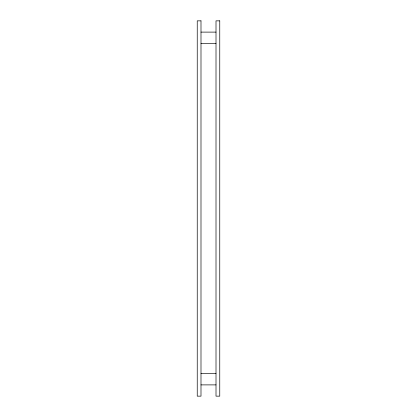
<?xml version="1.0" encoding="UTF-8"?>
<svg xmlns="http://www.w3.org/2000/svg" width="417" height="417" viewBox="0 0 417 417"><rect width="100%" height="100%" fill="white"/><g stroke="black" fill="none" stroke-linecap="round" stroke-linejoin="round"><path stroke-width="0.63" d="M200.994 32.109L216.006 32.109M200.994 43.368L216.006 43.368M200.994 373.632L216.006 373.632M200.994 384.891L216.006 384.891M200.994 20.85L197.241 20.85L197.241 396.15L200.994 396.15L200.994 20.85M219.759 20.85L216.006 20.85L216.006 396.15L219.759 396.15L219.759 20.85"/></g></svg>
